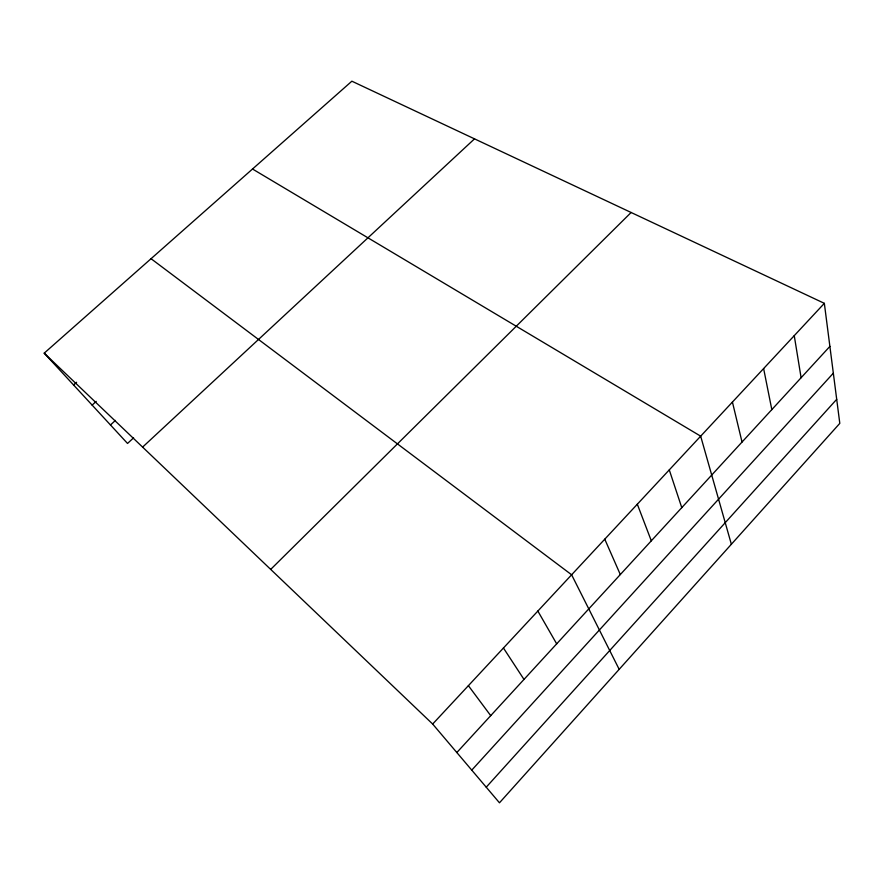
<?xml version="1.0" encoding="UTF-8"?>
<svg xmlns="http://www.w3.org/2000/svg" width="884" height="884" viewBox="0 0 884 884"><rect width="100%" height="100%" fill="white"/><g stroke="black" fill="none" stroke-linecap="round" stroke-linejoin="round"><path stroke-width="1.33" d="M486.233 787.191L836.706 399.314M471.758 770.13L833.336 373.181M456.829 752.538L829.888 346.395M824.341 303.334L839.8 423.37L499.471 802.805L432.663 724.04L824.341 303.334L351.865 81.195L44.2 353.158L127.528 443.448L133.595 437.834M270.692 569.406L631.121 212.492M142.6 447.105L474.52 138.854M110.467 424.961L115.439 420.397M92.135 405.104L96.223 401.391M73.571 384.982L76.599 382.275M252.515 169.01L700.669 436.166L731.366 544.268M151.042 258.703L571.616 574.777L619.176 669.343M44.2 353.158L432.663 724.04M468.387 685.664L490.719 715.653M503.449 648.005L523.991 679.42M537.848 611.054L556.677 643.839M604.766 539.174L620.314 574.556M637.32 504.212L651.309 540.809M669.276 469.879L681.774 507.648M732.427 402.054L742.03 442.044M763.621 368.551L771.82 409.612M794.252 335.644L801.103 377.733"/></g></svg>
